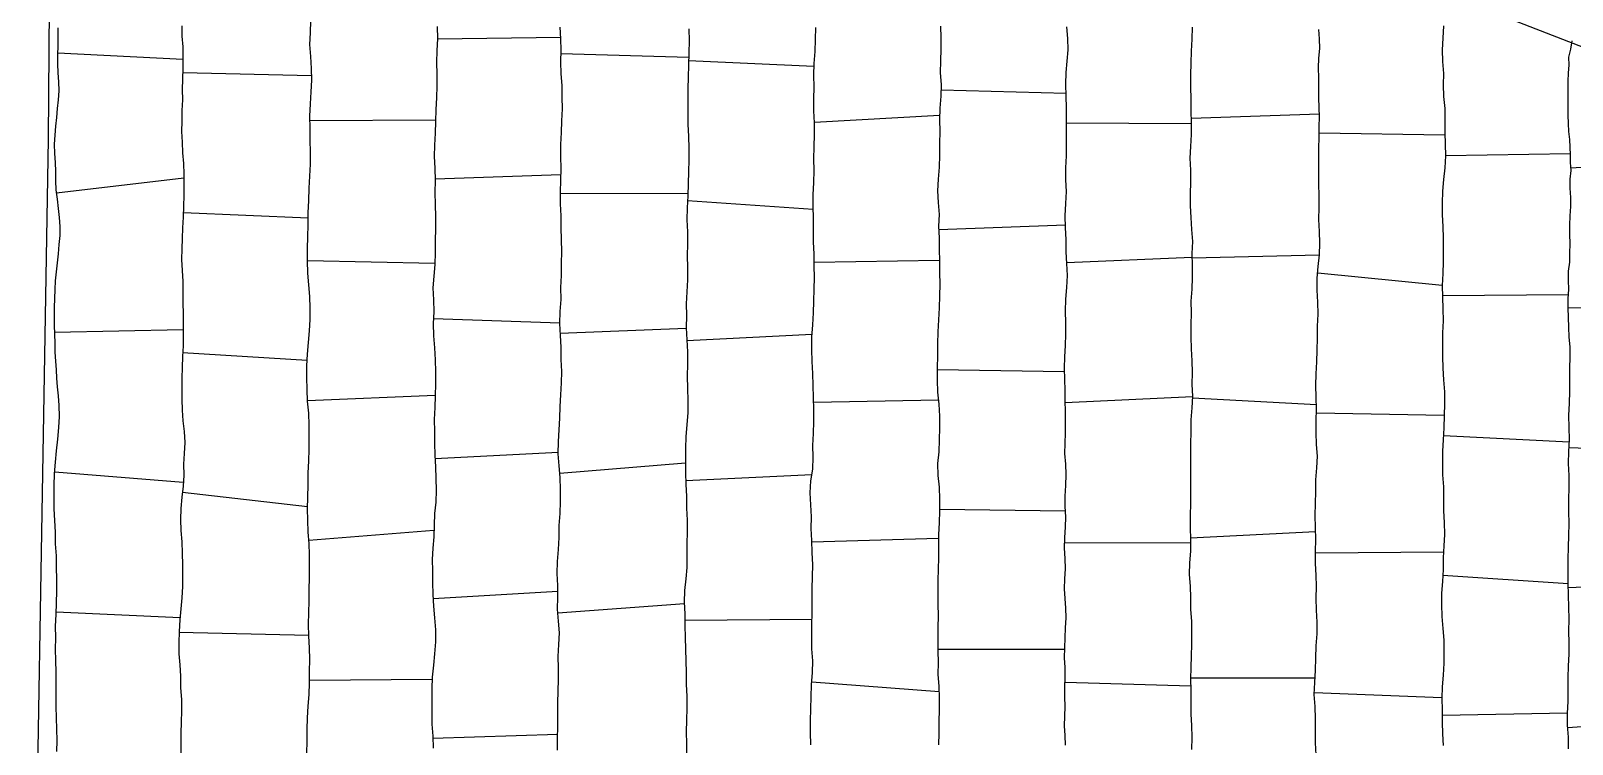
# Model space of a CAD drawing. Extents: x 703186 to 703989, y 1560402 to 1561368.
# Drawn here: x 703188.4 to 703243.4, y 1560506.2 to 1560531.7 of the extents above; entities that cross this region are included whole.
import ezdxf

# ---------------------------------------------------------------- set-up
doc = ezdxf.new("R2010")
doc.units = 0
for name, color, linetype in [('10124_2002_REAL', 30, 'Continuous'), ('AGROCAD PLL', 7, 'Continuous'), ('PANTE_2002', 7, 'Continuous')]:
    doc.layers.add(name, color=color, linetype=linetype)

msp = doc.modelspace()

# ---------------------------------------------------------------- linework, layer by layer
at = {"layer": '10124_2002_REAL'}
for points in [[(703198.2599, 1560505.8714), (703198.2681, 1560506.2914), (703198.2765, 1560506.709), (703198.2793, 1560507.127), (703198.3046, 1560507.5414), (703198.3422, 1560507.9654), (703198.3609, 1560508.3739), (703198.3569, 1560508.7848), (703198.3624, 1560509.206), (703198.3613, 1560509.6229), (703198.3364, 1560510.0408), (703198.326, 1560510.4702), (703198.3285, 1560510.881), (703198.3384, 1560511.2991), (703198.3458, 1560511.7108), (703198.3585, 1560512.1263), (703198.3555, 1560512.5339), (703198.3536, 1560512.9474), (703198.3399, 1560513.3541), (703198.3068, 1560513.761), (703198.2924, 1560514.18), (703198.2789, 1560514.5914), (703198.2915, 1560515.0105), (703198.3046, 1560515.4435), (703198.3098, 1560515.8765), (703198.3365, 1560516.2887), (703198.3489, 1560516.7144), (703198.3413, 1560517.1478), (703198.3494, 1560517.5766), (703198.3285, 1560518.0011), (703198.2888, 1560518.4301), (703198.2711, 1560518.8546), (703198.2557, 1560519.2745), (703198.2554, 1560519.6904), (703198.2788, 1560520.1071), (703198.3213, 1560520.5299), (703198.3583, 1560520.9435), (703198.3802, 1560521.3534), (703198.3832, 1560521.7568), (703198.3636, 1560522.1723), (703198.3317, 1560522.5901), (703198.302, 1560523.0101), (703198.2809, 1560523.4488), (703198.2902, 1560523.8842), (703198.2992, 1560524.3034), (703198.3082, 1560524.7279), (703198.3127, 1560525.1618), (703198.3279, 1560525.6033), (703198.3471, 1560526.0373), (703198.3709, 1560526.4687), (703198.3869, 1560526.8994), (703198.3919, 1560527.3209), (703198.3854, 1560527.7529), (703198.3753, 1560528.1865), (703198.3722, 1560528.6121), (703198.3898, 1560529.0504), (703198.4181, 1560529.4731), (703198.4348, 1560529.8908), (703198.431, 1560530.3165), (703198.4037, 1560530.7429), (703198.3631, 1560531.1682), (703198.3935, 1560531.5902), (703198.4039, 1560532.0295)], [(703189.33, 1560505.9197), (703189.3427, 1560506.3209), (703189.3354, 1560506.7225), (703189.3249, 1560507.1283), (703189.3066, 1560507.5276), (703189.3075, 1560507.9353), (703189.3102, 1560508.352), (703189.3131, 1560508.7578), (703189.3024, 1560509.1694), (703189.2898, 1560509.5777), (703189.2946, 1560509.9845), (703189.2902, 1560510.3991), (703189.3073, 1560510.819), (703189.3259, 1560511.2337), (703189.3325, 1560511.6547), (703189.3367, 1560512.0755), (703189.3273, 1560512.4992), (703189.3211, 1560512.9099), (703189.2922, 1560513.3359), (703189.2892, 1560513.7576), (703189.2684, 1560514.1716), (703189.2427, 1560514.5949), (703189.2422, 1560515.0069), (703189.2452, 1560515.4188), (703189.2559, 1560515.8354), (703189.2885, 1560516.2513), (703189.3261, 1560516.6659), (703189.3755, 1560517.0819), (703189.4095, 1560517.4924), (703189.4245, 1560517.8901), (703189.4145, 1560518.2756), (703189.3995, 1560518.6262), (703189.3592, 1560518.9442), (703189.3374, 1560519.2512), (703189.3248, 1560519.5571), (703189.3037, 1560519.8649), (703189.2808, 1560520.1862), (703189.2699, 1560520.5078), (703189.2582, 1560520.8291), (703189.2512, 1560521.1505), (703189.2496, 1560521.4686), (703189.2483, 1560521.7821), (703189.262, 1560522.1017), (703189.2714, 1560522.4156), (703189.2906, 1560522.7342), (703189.3203, 1560523.054), (703189.3634, 1560523.3698), (703189.3941, 1560523.6968), (703189.4193, 1560524.0231), (703189.4488, 1560524.3477), (703189.457, 1560524.6711), (703189.4269, 1560524.9895), (703189.3895, 1560525.3164), (703189.3545, 1560525.6509), (703189.3167, 1560525.9757), (703189.3014, 1560526.301), (703189.294, 1560526.632), (703189.2848, 1560526.9551), (703189.2572, 1560527.2819), (703189.2499, 1560527.6091), (703189.2707, 1560527.9258), (703189.3026, 1560528.2473), (703189.3296, 1560528.5656), (703189.3526, 1560528.8797), (703189.3945, 1560529.1899), (703189.4149, 1560529.5087), (703189.4006, 1560529.8336), (703189.3861, 1560530.1554), (703189.3687, 1560530.478), (703189.3657, 1560530.7996), (703189.3813, 1560531.1193), (703189.3801, 1560531.4359), (703189.3768, 1560531.7615)], [(703193.7926, 1560531.8347), (703193.8005, 1560531.4654), (703193.8283, 1560531.0855), (703193.8349, 1560530.6938), (703193.8327, 1560530.3191), (703193.8246, 1560529.9351), (703193.8133, 1560529.5635), (703193.8201, 1560529.1892), (703193.8025, 1560528.8117), (703193.7944, 1560528.4346), (703193.7872, 1560528.0619), (703193.8096, 1560527.6812), (703193.8274, 1560527.3031), (703193.8524, 1560526.9209), (703193.8665, 1560526.5398), (703193.875, 1560526.1586), (703193.8637, 1560525.7723), (703193.8622, 1560525.3908), (703193.8456, 1560525.0029), (703193.8161, 1560524.6222), (703193.8145, 1560524.2468), (703193.798, 1560523.8696), (703193.7892, 1560523.4869), (703193.8103, 1560523.0962), (703193.8285, 1560522.7084), (703193.8345, 1560522.3175), (703193.8299, 1560521.9306), (703193.8461, 1560521.5591), (703193.8409, 1560521.1801), (703193.8424, 1560520.7981), (703193.8412, 1560520.4129), (703193.8173, 1560520.0255), (703193.8039, 1560519.6398), (703193.8006, 1560519.2594), (703193.8036, 1560518.8763), (703193.8023, 1560518.5003), (703193.8126, 1560518.1163), (703193.8345, 1560517.7332), (703193.877, 1560517.3545), (703193.9053, 1560516.9588), (703193.8812, 1560516.5602), (703193.8619, 1560516.181), (703193.8642, 1560515.7865), (703193.8409, 1560515.3968), (703193.797, 1560515.0077), (703193.7644, 1560514.6056), (703193.7491, 1560514.2069), (703193.7678, 1560513.817), (703193.7926, 1560513.4153), (703193.8055, 1560513.0051), (703193.8166, 1560512.5943), (703193.8245, 1560512.209), (703193.8235, 1560511.8179), (703193.803, 1560511.4064), (703193.7625, 1560511.0158), (703193.7257, 1560510.6244), (703193.697, 1560510.2131), (703193.6876, 1560509.8094), (703193.694, 1560509.4145), (703193.7322, 1560509.0219), (703193.7486, 1560508.6177), (703193.7534, 1560508.1994), (703193.785, 1560507.7837), (703193.7916, 1560507.3828), (703193.7728, 1560506.9753), (703193.7677, 1560506.5829), (703193.7673, 1560506.1933), (703193.758, 1560505.8035)], [(703202.9155, 1560531.8058), (703202.9212, 1560531.3711), (703202.9002, 1560530.95), (703202.8953, 1560530.5317), (703202.9039, 1560530.115), (703202.9055, 1560529.6938), (703202.8959, 1560529.2691), (703202.8679, 1560528.8461), (703202.8573, 1560528.4216), (703202.8377, 1560528.0029), (703202.8148, 1560527.5785), (703202.8068, 1560527.1681), (703202.832, 1560526.7477), (703202.8461, 1560526.31), (703202.8349, 1560525.8819), (703202.8469, 1560525.4546), (703202.8607, 1560525.0189), (703202.8598, 1560524.5866), (703202.8463, 1560524.165), (703202.8438, 1560523.7417), (703202.8336, 1560523.3125), (703202.7894, 1560522.8987), (703202.7652, 1560522.4787), (703202.7778, 1560522.0526), (703202.791, 1560521.6278), (703202.7764, 1560521.2038), (703202.7852, 1560520.7675), (703202.8148, 1560520.3384), (703202.8453, 1560519.9127), (703202.8489, 1560519.4784), (703202.8493, 1560519.055), (703202.8472, 1560518.6284), (703202.8341, 1560518.2031), (703202.8085, 1560517.7766), (703202.8183, 1560517.3566), (703202.8179, 1560516.936), (703202.8279, 1560516.5091), (703202.8495, 1560516.0861), (703202.8664, 1560515.6717), (703202.874, 1560515.2518), (703202.8628, 1560514.8321), (703202.8185, 1560514.4176), (703202.8046, 1560514.002), (703202.791, 1560513.5937), (703202.754, 1560513.1867), (703202.7397, 1560512.7796), (703202.7418, 1560512.3764), (703202.7477, 1560511.9571), (703202.7632, 1560511.5333), (703202.7883, 1560511.1115), (703202.8183, 1560510.6952), (703202.8573, 1560510.2741), (703202.8579, 1560509.8449), (703202.8212, 1560509.4158), (703202.7845, 1560509.0042), (703202.7406, 1560508.5816), (703202.7183, 1560508.1665), (703202.7271, 1560507.7508), (703202.7273, 1560507.3272), (703202.7287, 1560506.9034), (703202.7571, 1560506.4762), (703202.7712, 1560506.0387)], [(703207.2158, 1560505.9735), (703207.2154, 1560506.3899), (703207.2245, 1560506.8195), (703207.2239, 1560507.2434), (703207.2248, 1560507.659), (703207.2331, 1560508.0806), (703207.2471, 1560508.4911), (703207.2481, 1560508.9046), (703207.2338, 1560509.3211), (703207.2578, 1560509.743), (703207.2805, 1560510.1609), (703207.2429, 1560510.5758), (703207.21, 1560511.0075), (703207.2183, 1560511.4326), (703207.2211, 1560511.8582), (703207.2042, 1560512.285), (703207.2057, 1560512.7111), (703207.251, 1560513.1427), (703207.2705, 1560513.5708), (703207.2736, 1560513.9918), (703207.3004, 1560514.4226), (703207.3148, 1560514.85), (703207.3154, 1560515.2743), (703207.3045, 1560515.7107), (703207.2701, 1560516.1282), (703207.2396, 1560516.5512), (703207.2518, 1560516.9889), (703207.2705, 1560517.4052), (703207.2939, 1560517.8328), (703207.3019, 1560518.2397), (703207.3267, 1560518.6635), (703207.3567, 1560519.0843), (703207.3673, 1560519.4952), (703207.3455, 1560519.9213), (703207.339, 1560520.3581), (703207.3147, 1560520.7839), (703207.2973, 1560521.2128), (703207.3118, 1560521.631), (703207.3435, 1560522.0624), (703207.3356, 1560522.4894), (703207.3515, 1560522.92), (703207.3557, 1560523.3498), (703207.3699, 1560523.7721), (703207.3549, 1560524.1963), (703207.3434, 1560524.6294), (703207.3395, 1560525.0478), (703207.3222, 1560525.4761), (703207.3226, 1560525.9005), (703207.3284, 1560526.3232), (703207.3402, 1560526.7445), (703207.3263, 1560527.1719), (703207.3326, 1560527.5938), (703207.348, 1560528.0279), (703207.3665, 1560528.446), (703207.3864, 1560528.8662), (703207.3772, 1560529.2931), (703207.3772, 1560529.709), (703207.3387, 1560530.125), (703207.3256, 1560530.5452), (703207.3385, 1560530.9644), (703207.3326, 1560531.374), (703207.3118, 1560531.7932)], [(703211.902, 1560531.7235), (703211.9065, 1560531.2942), (703211.9054, 1560530.866), (703211.8862, 1560530.4273), (703211.8729, 1560530.0076), (703211.8614, 1560529.5848), (703211.8695, 1560529.1676), (703211.8653, 1560528.7522), (703211.8648, 1560528.32), (703211.8826, 1560527.8869), (703211.9004, 1560527.4675), (703211.9001, 1560527.0485), (703211.8885, 1560526.6222), (703211.8715, 1560526.202), (703211.8654, 1560525.7637), (703211.8356, 1560525.3334), (703211.8335, 1560524.906), (703211.8509, 1560524.4843), (703211.8511, 1560524.0553), (703211.8392, 1560523.6264), (703211.8511, 1560523.2011), (703211.8473, 1560522.7677), (703211.8243, 1560522.3377), (703211.8063, 1560521.9108), (703211.8113, 1560521.4878), (703211.8015, 1560521.05), (703211.8285, 1560520.6187), (703211.8501, 1560520.1901), (703211.8582, 1560519.7598), (703211.8388, 1560519.3271), (703211.8564, 1560518.889), (703211.8664, 1560518.4576), (703211.8627, 1560518.0236), (703211.8307, 1560517.5853), (703211.7915, 1560517.167), (703211.7869, 1560516.7423), (703211.7754, 1560516.3134), (703211.7787, 1560515.8857), (703211.7981, 1560515.4637), (703211.8153, 1560515.0375), (703211.8217, 1560514.6097), (703211.8424, 1560514.1896), (703211.8411, 1560513.7632), (703211.8346, 1560513.3391), (703211.8324, 1560512.9163), (703211.8301, 1560512.5), (703211.7905, 1560512.0847), (703211.7402, 1560511.6734), (703211.738, 1560511.2548), (703211.7536, 1560510.8385), (703211.7572, 1560510.4228), (703211.7651, 1560509.9999), (703211.785, 1560509.5772), (703211.7956, 1560509.1573), (703211.8019, 1560508.7486), (703211.8037, 1560508.3289), (703211.8277, 1560507.8946), (703211.8267, 1560507.4716), (703211.82, 1560507.0466), (703211.7994, 1560506.6244), (703211.811, 1560506.1938), (703211.8167, 1560505.7787)], [(703216.2526, 1560506.1655), (703216.2489, 1560506.5994), (703216.2412, 1560507.0223), (703216.2512, 1560507.4462), (703216.2738, 1560507.8776), (703216.2797, 1560508.3104), (703216.3123, 1560508.7409), (703216.3274, 1560509.165), (703216.2974, 1560509.5925), (703216.2867, 1560510.0178), (703216.2897, 1560510.4447), (703216.3069, 1560510.8733), (703216.3093, 1560511.3044), (703216.3047, 1560511.7315), (703216.3122, 1560512.1691), (703216.3267, 1560512.5958), (703216.3007, 1560513.0258), (703216.2879, 1560513.4593), (703216.2705, 1560513.8817), (703216.2794, 1560514.3097), (703216.2546, 1560514.7295), (703216.2268, 1560515.1564), (703216.2536, 1560515.5905), (703216.3235, 1560516.0115), (703216.3448, 1560516.4333), (703216.3268, 1560516.8565), (703216.347, 1560517.2779), (703216.3651, 1560517.7031), (703216.3637, 1560518.134), (703216.3559, 1560518.5667), (703216.3405, 1560518.9961), (703216.3295, 1560519.4202), (703216.3082, 1560519.8511), (703216.2906, 1560520.2769), (703216.2967, 1560520.7179), (703216.3235, 1560521.1609), (703216.3548, 1560521.5851), (703216.3595, 1560522.0054), (703216.3781, 1560522.4283), (703216.3887, 1560522.8482), (703216.3776, 1560523.2668), (703216.3701, 1560523.6884), (703216.3562, 1560524.1186), (703216.3486, 1560524.5385), (703216.3492, 1560524.9654), (703216.3368, 1560525.3839), (703216.3413, 1560525.8064), (703216.3676, 1560526.2424), (703216.375, 1560526.6677), (703216.3656, 1560527.0882), (703216.3783, 1560527.5181), (703216.3851, 1560527.9501), (703216.3868, 1560528.3752), (703216.3627, 1560528.7948), (703216.3684, 1560529.2297), (703216.3749, 1560529.6513), (703216.3654, 1560530.0707), (703216.37, 1560530.4941), (703216.4051, 1560530.9166), (703216.4184, 1560531.3465), (703216.4324, 1560531.7742)], [(703220.8878, 1560531.8269), (703220.8926, 1560531.4106), (703220.8962, 1560530.9992), (703220.8849, 1560530.5845), (703220.8737, 1560530.16), (703220.9128, 1560529.7456), (703220.901, 1560529.3204), (703220.8649, 1560528.8957), (703220.845, 1560528.4849), (703220.8564, 1560528.0625), (703220.8549, 1560527.637), (703220.8555, 1560527.2159), (703220.844, 1560526.7886), (703220.8034, 1560526.3602), (703220.7804, 1560525.9384), (703220.8071, 1560525.5262), (703220.8357, 1560525.099), (703220.818, 1560524.6815), (703220.8332, 1560524.2679), (703220.8325, 1560523.8533), (703220.8446, 1560523.442), (703220.8513, 1560523.0288), (703220.8594, 1560522.6064), (703220.8445, 1560522.1919), (703220.8389, 1560521.763), (703220.8178, 1560521.335), (703220.7866, 1560520.9086), (703220.7769, 1560520.4835), (703220.7745, 1560520.0483), (703220.7696, 1560519.6213), (703220.763, 1560519.1888), (703220.783, 1560518.7534), (703220.826, 1560518.325), (703220.8548, 1560517.8999), (703220.8544, 1560517.4866), (703220.8337, 1560517.0544), (703220.821, 1560516.6275), (703220.7821, 1560516.2089), (703220.7886, 1560515.7785), (703220.8325, 1560515.358), (703220.8499, 1560514.9354), (703220.8445, 1560514.5148), (703220.8331, 1560514.0914), (703220.8086, 1560513.6694), (703220.8165, 1560513.2537), (703220.8168, 1560512.8379), (703220.7996, 1560512.4299), (703220.7927, 1560512.0257), (703220.7926, 1560511.5991), (703220.7932, 1560511.1861), (703220.7977, 1560510.7745), (703220.7942, 1560510.3497), (703220.7939, 1560509.9314), (703220.794, 1560509.5212), (703220.7967, 1560509.0976), (703220.7943, 1560508.679), (703220.8263, 1560508.2593), (703220.841, 1560507.8292), (703220.8378, 1560507.4115), (703220.8266, 1560506.9947), (703220.8225, 1560506.579), (703220.8098, 1560506.1588)], [(703225.3534, 1560506.1514), (703225.3396, 1560506.5021), (703225.3148, 1560506.8419), (703225.3229, 1560507.1886), (703225.3389, 1560507.536), (703225.3229, 1560507.8788), (703225.3272, 1560508.2259), (703225.3367, 1560508.5775), (703225.3355, 1560508.9254), (703225.3179, 1560509.2683), (703225.3244, 1560509.6212), (703225.3365, 1560509.9788), (703225.3533, 1560510.3416), (703225.368, 1560510.6921), (703225.3663, 1560511.0432), (703225.3384, 1560511.3935), (703225.318, 1560511.7323), (703225.3212, 1560512.0861), (703225.3511, 1560512.4455), (703225.3357, 1560512.8143), (703225.3181, 1560513.1852), (703225.3193, 1560513.5615), (703225.3502, 1560513.9313), (703225.358, 1560514.2997), (703225.3324, 1560514.6706), (703225.3362, 1560515.0459), (703225.362, 1560515.4287), (703225.3721, 1560515.811), (703225.3622, 1560516.186), (703225.3286, 1560516.5602), (703225.3341, 1560516.9264), (703225.3508, 1560517.3005), (703225.3531, 1560517.6863), (703225.3549, 1560518.0641), (703225.337, 1560518.4433), (703225.3323, 1560518.8251), (703225.327, 1560519.2093), (703225.3148, 1560519.615), (703225.3219, 1560520.0174), (703225.3463, 1560520.416), (703225.3551, 1560520.8297), (703225.3592, 1560521.2359), (703225.3503, 1560521.6495), (703225.3654, 1560522.0716), (703225.3953, 1560522.4943), (703225.4162, 1560522.9215), (703225.3962, 1560523.3478), (703225.3784, 1560523.7629), (703225.3724, 1560524.1997), (703225.3477, 1560524.63), (703225.3344, 1560525.0538), (703225.3618, 1560525.4912), (703225.379, 1560525.9218), (703225.3646, 1560526.3401), (703225.3609, 1560526.7681), (703225.3888, 1560527.1968), (703225.3864, 1560527.6237), (703225.3835, 1560528.0507), (703225.3864, 1560528.4802), (703225.3851, 1560528.9104), (703225.3751, 1560529.3297), (703225.3552, 1560529.7522), (703225.3681, 1560530.168), (703225.4052, 1560530.5773), (703225.445, 1560530.9791), (703225.4309, 1560531.387), (703225.3944, 1560531.7939)], [(703229.8712, 1560531.7853), (703229.8559, 1560531.3605), (703229.8386, 1560530.9353), (703229.8215, 1560530.5066), (703229.8167, 1560530.0841), (703229.816, 1560529.6506), (703229.8209, 1560529.2231), (703229.8231, 1560528.7975), (703229.8374, 1560528.3697), (703229.8414, 1560527.9495), (703229.8126, 1560527.5276), (703229.7933, 1560527.1067), (703229.8138, 1560526.6864), (703229.8163, 1560526.2527), (703229.8055, 1560525.8336), (703229.7997, 1560525.4128), (703229.8195, 1560524.989), (703229.8495, 1560524.5618), (703229.8782, 1560524.1341), (703229.8593, 1560523.7094), (703229.8701, 1560523.2793), (703229.8767, 1560522.853), (703229.8548, 1560522.4329), (703229.8278, 1560522.0103), (703229.8318, 1560521.587), (703229.8198, 1560521.1579), (703229.8233, 1560520.7347), (703229.8304, 1560520.3077), (703229.8602, 1560519.8733), (703229.8675, 1560519.4528), (703229.8604, 1560519.0272), (703229.8835, 1560518.6087), (703229.8611, 1560518.1949), (703229.8191, 1560517.7679), (703229.8191, 1560517.3413), (703229.8111, 1560516.9162), (703229.8093, 1560516.4864), (703229.8139, 1560516.0659), (703229.8087, 1560515.6377), (703229.8105, 1560515.205), (703229.8084, 1560514.7792), (703229.7993, 1560514.3573), (703229.7963, 1560513.9255), (703229.818, 1560513.4976), (703229.8134, 1560513.0778), (703229.781, 1560512.6561), (703229.7657, 1560512.24), (703229.7967, 1560511.8281), (703229.8091, 1560511.4118), (703229.8145, 1560510.9898), (703229.8527, 1560510.5767), (703229.853, 1560510.1641), (703229.8522, 1560509.7478), (703229.8377, 1560509.3382), (703229.8181, 1560508.9242), (703229.818, 1560508.5151), (703229.8279, 1560508.1026), (703229.8183, 1560507.6833), (703229.8231, 1560507.2624), (703229.8529, 1560506.851), (703229.8538, 1560506.4292), (703229.8425, 1560505.9953)], [(703234.2933, 1560505.8095), (703234.2759, 1560506.2362), (703234.2697, 1560506.6609), (703234.2747, 1560507.0954), (703234.2608, 1560507.5289), (703234.2295, 1560507.9584), (703234.2465, 1560508.3916), (703234.274, 1560508.8268), (703234.288, 1560509.2597), (703234.3042, 1560509.6948), (703234.3357, 1560510.1209), (703234.3302, 1560510.5462), (703234.3107, 1560510.9722), (703234.3045, 1560511.4045), (703234.306, 1560511.8174), (703234.2992, 1560512.2266), (703234.2775, 1560512.6406), (703234.2749, 1560513.0719), (703234.2866, 1560513.494), (703234.2693, 1560513.9212), (703234.2682, 1560514.3569), (703234.2807, 1560514.7743), (703234.2877, 1560515.2036), (703234.2823, 1560515.6294), (703234.3226, 1560516.0502), (703234.3523, 1560516.4675), (703234.3152, 1560516.8903), (703234.2973, 1560517.3182), (703234.3048, 1560517.7417), (703234.3122, 1560518.1531), (703234.2947, 1560518.5758), (703234.288, 1560518.9971), (703234.2998, 1560519.4126), (703234.3198, 1560519.8325), (703234.3398, 1560520.2568), (703234.3444, 1560520.6879), (703234.348, 1560521.1163), (703234.3685, 1560521.5385), (703234.3612, 1560521.9671), (703234.333, 1560522.3923), (703234.334, 1560522.8198), (703234.3753, 1560523.2399), (703234.4229, 1560523.6563), (703234.4299, 1560524.0778), (703234.4126, 1560524.4972), (703234.3997, 1560524.92), (703234.4057, 1560525.3454), (703234.4109, 1560525.7765), (703234.3923, 1560526.1846), (703234.3927, 1560526.621), (703234.3913, 1560527.0487), (703234.3914, 1560527.4608), (703234.4004, 1560527.8614), (703234.4063, 1560528.2394), (703234.4154, 1560528.5781), (703234.4097, 1560528.9219), (703234.3995, 1560529.2624), (703234.3996, 1560529.6156), (703234.389, 1560529.9777), (703234.3764, 1560530.3405), (703234.3977, 1560530.6801), (703234.4252, 1560531.0228), (703234.4148, 1560531.3664), (703234.3917, 1560531.7043)], [(703238.8429, 1560531.8386), (703238.8228, 1560531.3968), (703238.8016, 1560530.9749), (703238.8128, 1560530.5656), (703238.8451, 1560530.1389), (703238.8323, 1560529.7302), (703238.8419, 1560529.3125), (703238.8884, 1560528.8825), (703238.8898, 1560528.4546), (703238.8929, 1560528.0311), (703238.9067, 1560527.6152), (703238.9143, 1560527.1961), (703238.8982, 1560526.7709), (703238.8509, 1560526.3453), (703238.8151, 1560525.9338), (703238.8027, 1560525.5093), (703238.7946, 1560525.0852), (703238.8168, 1560524.6691), (703238.8296, 1560524.2504), (703238.8361, 1560523.821), (703238.8374, 1560523.4069), (703238.8177, 1560522.9921), (703238.8032, 1560522.5646), (703238.8067, 1560522.1526), (703238.8275, 1560521.7312), (703238.8388, 1560521.3067), (703238.809, 1560520.8769), (703238.806, 1560520.4514), (703238.8061, 1560520.0323), (703238.8181, 1560519.6143), (703238.849, 1560519.1936), (703238.8767, 1560518.7699), (703238.8805, 1560518.3429), (703238.8711, 1560517.9185), (703238.8608, 1560517.4844), (703238.8386, 1560517.0588), (703238.8052, 1560516.6433), (703238.8066, 1560516.2143), (703238.811, 1560515.7983), (703238.8399, 1560515.3754), (703238.8483, 1560514.9435), (703238.8425, 1560514.5232), (703238.8726, 1560514.0984), (703238.8802, 1560513.6764), (703238.8555, 1560513.2643), (703238.837, 1560512.8456), (703238.8347, 1560512.4193), (703238.8072, 1560511.9983), (703238.7736, 1560511.5779), (703238.7708, 1560511.1687), (703238.7908, 1560510.744), (703238.8163, 1560510.3187), (703238.8514, 1560509.9063), (703238.861, 1560509.4901), (703238.8536, 1560509.0765), (703238.8377, 1560508.6547), (703238.8018, 1560508.2387), (703238.7829, 1560507.8267), (703238.7922, 1560507.4022), (703238.7997, 1560506.9755), (703238.8103, 1560506.5596), (703238.8322, 1560506.142)], [(703243.3142, 1560506.0225), (703243.3075, 1560506.4421), (703243.2776, 1560506.8624), (703243.2712, 1560507.289), (703243.2908, 1560507.7116), (703243.2914, 1560508.1359), (703243.2957, 1560508.5544), (703243.311, 1560508.9795), (703243.3296, 1560509.3948), (703243.3312, 1560509.805), (703243.3253, 1560510.2235), (703243.3308, 1560510.6505), (703243.3188, 1560511.0733), (703243.313, 1560511.5054), (703243.295, 1560511.9316), (703243.2921, 1560512.3617), (703243.2955, 1560512.7892), (703243.3097, 1560513.2162), (703243.3232, 1560513.6421), (703243.3381, 1560514.0613), (703243.3241, 1560514.4926), (703243.3208, 1560514.9281), (703243.3348, 1560515.3549), (703243.3294, 1560515.7853), (703243.3057, 1560516.2099), (703243.3231, 1560516.6364), (703243.3384, 1560517.0683), (703243.3315, 1560517.4943), (703243.326, 1560517.9279), (703243.3467, 1560518.3573), (703243.359, 1560518.7784), (703243.3576, 1560519.1954), (703243.3564, 1560519.6089), (703243.3641, 1560520.0036), (703243.3625, 1560520.3773), (703243.3304, 1560520.7159), (703243.321, 1560521.0787), (703243.3051, 1560521.4203), (703243.2953, 1560521.763), (703243.298, 1560522.0942), (703243.3237, 1560522.4204), (703243.3139, 1560522.7511), (703243.3088, 1560523.0756), (703243.3531, 1560523.4025), (703243.3571, 1560523.7194), (703243.3693, 1560524.0517), (703243.3514, 1560524.3931), (703243.3573, 1560524.7164), (703243.3656, 1560525.047), (703243.3906, 1560525.3795), (703243.3954, 1560525.7114), (703243.371, 1560526.0451), (703243.3633, 1560526.365), (703243.3987, 1560526.6678), (703243.3807, 1560526.9522), (703243.3824, 1560527.2326), (703243.3719, 1560527.5074), (703243.3521, 1560527.7768), (703243.3257, 1560528.0597), (703243.3136, 1560528.3428), (703243.2977, 1560528.6495), (703243.2948, 1560528.9496), (703243.3023, 1560529.2445), (703243.2954, 1560529.5511), (703243.3013, 1560529.8526), (703243.305, 1560530.1546), (703243.3324, 1560530.4361), (703243.3235, 1560530.7211), (703243.3942, 1560531.0018), (703243.4414, 1560531.2961)]]:
    msp.add_lwpolyline(points, dxfattribs=at)
at = {"layer": 'AGROCAD PLL', "color": 5, "true_color": 0x0000ff}
for points in [[(703202.9212, 1560531.3728), (703207.3298, 1560531.4306)], [(703243.3926, 1560526.7634), (703247.8231, 1560527.0438)], [(703193.8263, 1560520.1721), (703198.2671, 1560519.8982)], [(703229.8804, 1560518.5523), (703234.3056, 1560518.3127)], [(703202.8342, 1560516.3849), (703207.2412, 1560516.61)], [(703189.3114, 1560510.9097), (703193.7339, 1560510.7113)], [(703198.36, 1560508.4703), (703202.7369, 1560508.513)], [(703229.818, 1560508.5611), (703234.2571, 1560508.56)]]:
    msp.add_lwpolyline(points, dxfattribs=at)
at = {"layer": 'AGROCAD PLL', "color": 3, "true_color": 0x00ff00}
for points in [[(703189.3689, 1560530.8656), (703193.8346, 1560530.6477)], [(703211.8936, 1560530.5961), (703216.369, 1560530.4002)], [(703220.9075, 1560529.5547), (703225.3703, 1560529.4308)], [(703216.386, 1560528.3899), (703220.8528, 1560528.6465)], [(703198.3734, 1560528.4519), (703202.8589, 1560528.4846)], [(703225.3857, 1560528.3768), (703229.8376, 1560528.3467)], [(703234.4027, 1560528.0095), (703238.8959, 1560527.9394)], [(703238.9142, 1560527.2012), (703243.3805, 1560527.2822)], [(703202.8439, 1560526.3768), (703207.334, 1560526.5214)], [(703207.3226, 1560525.8557), (703211.8666, 1560525.8514)], [(703211.854, 1560525.5984), (703216.3396, 1560525.2877)], [(703193.8527, 1560525.1684), (703198.3108, 1560524.9777)], [(703220.8224, 1560524.5619), (703225.3446, 1560524.7281)], [(703216.3754, 1560523.3917), (703220.8437, 1560523.4712)], [(703225.3948, 1560523.3805), (703229.8627, 1560523.5721)], [(703234.3531, 1560523.0145), (703238.8036, 1560522.577)], [(703234.3531, 1560523.0145), (703238.8031, 1560522.577)], [(703238.8062, 1560522.2075), (703243.3099, 1560522.2458)], [(703202.7825, 1560521.3813), (703207.2968, 1560521.2258)], [(703202.7825, 1560521.3813), (703207.2977, 1560521.2258)], [(703207.3117, 1560520.8588), (703211.8013, 1560521.041)], [(703207.3117, 1560520.8588), (703211.8021, 1560521.041)], [(703211.8294, 1560520.6017), (703216.3033, 1560520.8272)], [(703216.359, 1560518.3958), (703220.8108, 1560518.4761)], [(703225.3398, 1560518.3842), (703229.8841, 1560518.5987)], [(703225.3398, 1560518.3842), (703229.883, 1560518.5986)], [(703238.8466, 1560517.2121), (703243.3352, 1560516.9779)], [(703243.328, 1560516.7759), (703247.8192, 1560516.6168)], [(703207.2918, 1560515.8654), (703211.776, 1560516.2349)], [(703211.7915, 1560515.6067), (703216.2906, 1560515.8136)], [(703193.8165, 1560515.1801), (703198.2815, 1560514.6764)], [(703220.8453, 1560514.5734), (703225.3431, 1560514.5156)], [(703198.3306, 1560513.4684), (703202.7989, 1560513.8319)], [(703229.8151, 1560513.5556), (703234.2749, 1560513.7817)], [(703216.2895, 1560513.4063), (703220.8111, 1560513.5398)], [(703225.3188, 1560513.3899), (703229.8167, 1560513.3755)], [(703238.8215, 1560512.2175), (703243.2953, 1560511.9252)], [(703238.8215, 1560512.2175), (703243.295, 1560511.9252)], [(703202.7717, 1560511.3912), (703207.2198, 1560511.6559)], [(703243.3015, 1560511.7784), (703247.8203, 1560511.9692)], [(703207.2204, 1560510.8708), (703211.7395, 1560511.2152)], [(703211.7556, 1560510.6131), (703216.298, 1560510.6524)], [(703220.794, 1560509.5748), (703225.3236, 1560509.5759)], [(703225.3318, 1560508.3951), (703229.8238, 1560508.2737)], [(703238.7953, 1560507.2246), (703243.2719, 1560507.3033)], [(703238.7953, 1560507.2246), (703243.271, 1560507.3032)], [(703243.2834, 1560506.7803), (703247.776, 1560507.0999)], [(703202.7595, 1560506.4017), (703207.2187, 1560506.5455)]]:
    msp.add_lwpolyline(points, dxfattribs=at)
at = {"layer": 'AGROCAD PLL', "color": 1, "true_color": 0xff0000}
for points in [[(703207.335, 1560530.8519), (703211.8986, 1560530.7114)], [(703193.8294, 1560530.165), (703198.4332, 1560530.0679)], [(703229.8316, 1560528.5434), (703234.4134, 1560528.6966)], [(703189.3282, 1560525.877), (703193.8695, 1560526.4055)], [(703229.8633, 1560523.5486), (703234.4237, 1560523.6631)], [(703229.8633, 1560523.5486), (703234.423, 1560523.6631)], [(703198.281, 1560523.4541), (703202.8347, 1560523.3568)], [(703243.2954, 1560521.7727), (703247.8784, 1560521.7354)], [(703189.2568, 1560520.8931), (703193.8416, 1560520.993)], [(703220.7687, 1560519.5645), (703225.3184, 1560519.4951)], [(703198.2874, 1560518.463), (703202.8473, 1560518.6531)], [(703234.3098, 1560518.0185), (703238.8715, 1560517.9365)], [(703189.2615, 1560515.9065), (703193.8499, 1560515.5468)], [(703234.2752, 1560513.0244), (703238.8461, 1560513.052)], [(703193.6965, 1560510.1898), (703198.3354, 1560510.0818)], [(703216.2873, 1560508.4104), (703220.8329, 1560508.0662)], [(703234.2322, 1560508.0284), (703238.784, 1560507.8498)]]:
    msp.add_lwpolyline(points, dxfattribs=at)
at = {"layer": 'PANTE_2002'}
msp.add_lwpolyline([(703354.1452, 1560497.5398), (703357.1879, 1560497.1429), (703362.678, 1560496.0184), (703366.9114, 1560495.0924), (703370.814, 1560494.3648), (703375.5103, 1560493.7694), (703379.2145, 1560494.2986), (703382.4557, 1560494.7616), (703383.3156, 1560494.8278), (703389.7979, 1560490.396), (703396.5875, 1560485.3489), (703394.7006, 1560483.5049), (703386.2339, 1560467.3124), (703385.1142, 1560465.2222), (703340.9027, 1560470.3999), (703188.406, 1560490.5634), (703189.034, 1560527.7938), (703189.3258, 1560565.7267), (703212.7612, 1560547.2147), (703236.8912, 1560533.7738), (703270.4405, 1560520.7563), (703324.3097, 1560503.5054), (703354.1452, 1560497.5398)], close=True, dxfattribs=at)

doc.saveas('drawing.dxf')
